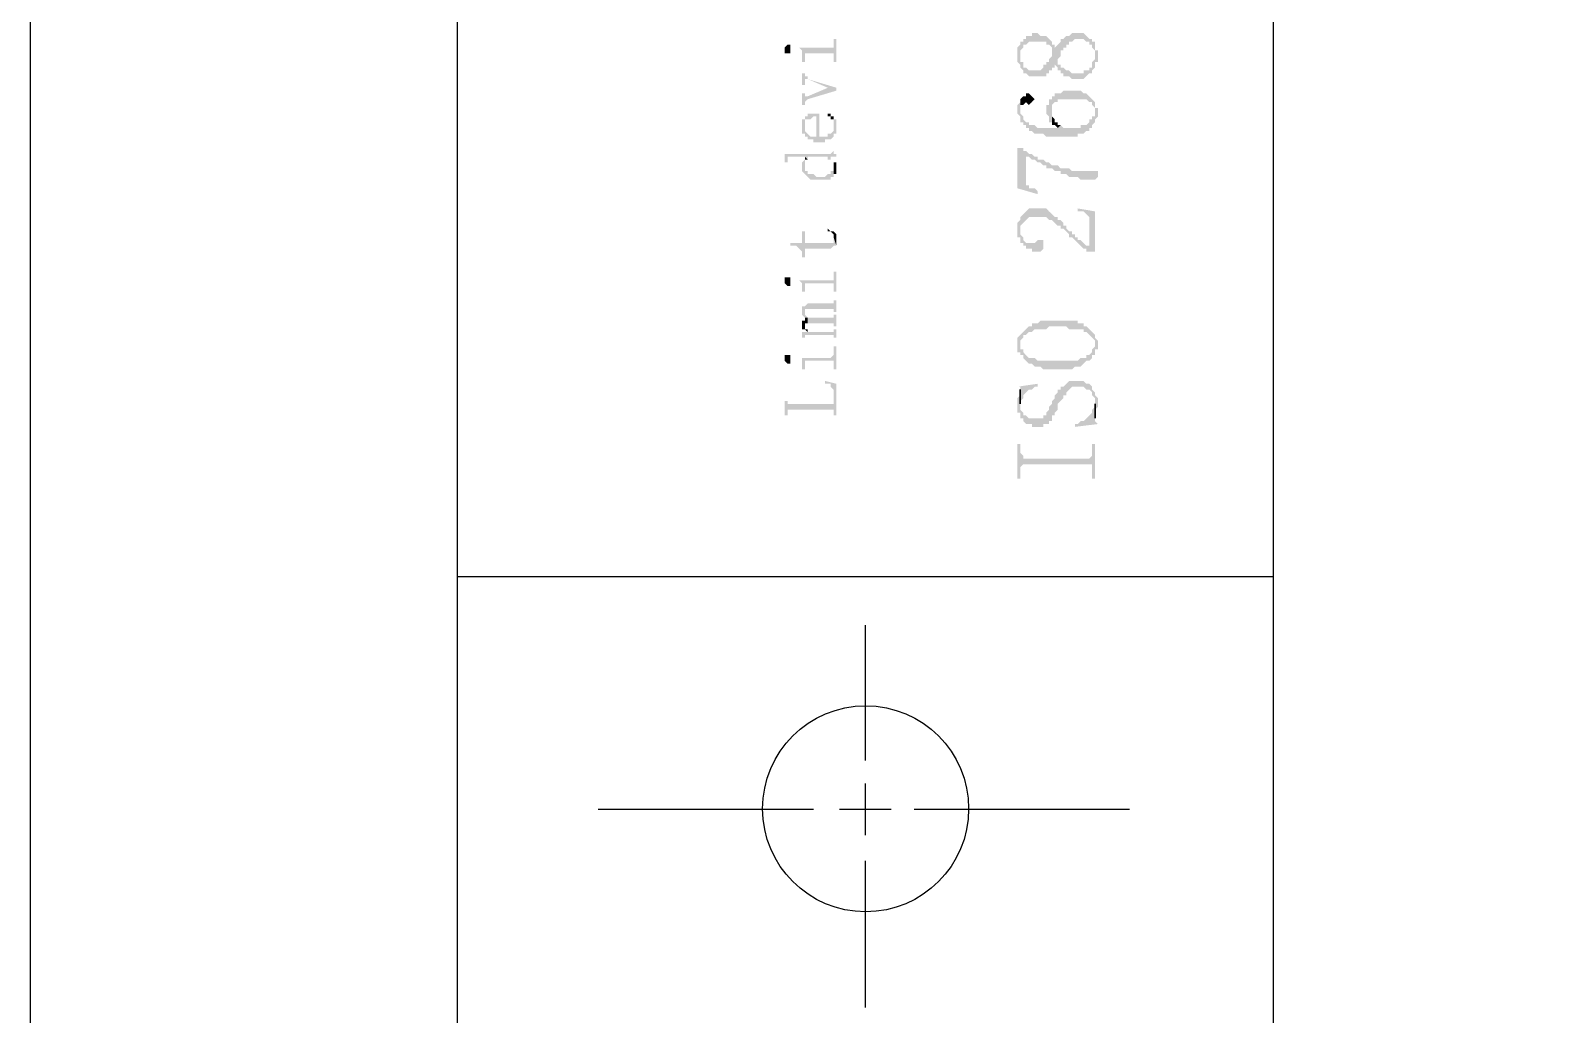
# Model space of a CAD drawing. Header units: inches. Extents: x 3613 to 8393, y -2205 to -794.
# Drawn here: x 4076.93 to 4100.69, y -2019.39 to -2003.93 of the extents above; entities that cross this region are included whole.
import ezdxf

# ---------------------------------------------------------------- set-up
doc = ezdxf.new("R2010")
doc.units = ezdxf.units.IN
doc.header["$MEASUREMENT"] = 0

msp = doc.modelspace()

# ---------------------------------------------------------------- hatches: boundary and pattern name
at = {"transparency": 33554559}
for points in [[(4092.434, -2004.34), (4092.434, -2004.431), (4092.479, -2004.476), (4092.479, -2004.521), (4092.479, -2004.521), (4092.524, -2004.566), (4092.524, -2004.611), (4092.569, -2004.611), (4092.614, -2004.656), (4092.885, -2004.656), (4092.885, -2004.611), (4092.93, -2004.611), (4092.93, -2004.566), (4092.976, -2004.566), (4092.976, -2004.521), (4093.021, -2004.521), (4093.021, -2004.476), (4093.021, -2004.476), (4093.066, -2004.521), (4093.066, -2004.386), (4093.066, -2004.386), (4093.111, -2004.34), (4093.111, -2004.25), (4093.156, -2004.25), (4093.156, -2004.205), (4093.201, -2004.205), (4093.201, -2004.16), (4093.246, -2004.16), (4093.246, -2004.115), (4093.291, -2004.115), (4093.337, -2004.07), (4093.472, -2004.07), (4093.517, -2004.115), (4093.562, -2004.115), (4093.562, -2004.16), (4093.607, -2004.16), (4093.607, -2004.205), (4093.607, -2004.205), (4093.652, -2004.25), (4093.652, -2004.521), (4093.652, -2004.431), (4093.698, -2004.431), (4093.698, -2004.25), (4093.652, -2004.25), (4093.652, -2004.115), (4093.607, -2004.115), (4093.607, -2004.07), (4093.562, -2004.07), (4093.517, -2004.024), (4093.517, -2004.024), (4093.472, -2003.979), (4093.291, -2003.979), (4093.246, -2004.024), (4093.201, -2004.024), (4093.156, -2004.07), (4093.111, -2004.07), (4093.111, -2004.115), (4093.066, -2004.16), (4093.066, -2004.16), (4093.021, -2004.205), (4093.021, -2004.16), (4092.976, -2004.25), (4092.976, -2004.295), (4092.976, -2004.34), (4092.93, -2004.386), (4092.93, -2004.431), (4092.885, -2004.431), (4092.885, -2004.476), (4092.84, -2004.476), (4092.84, -2004.521), (4092.795, -2004.566), (4092.614, -2004.566), (4092.569, -2004.521), (4092.524, -2004.521), (4092.524, -2004.431), (4092.479, -2004.431), (4092.479, -2004.16), (4092.479, -2004.16), (4092.434, -2004.205), (4092.434, -2004.295)], [(4092.479, -2004.16), (4092.479, -2004.34), (4092.479, -2004.25), (4092.524, -2004.205), (4092.524, -2004.16), (4092.569, -2004.16), (4092.614, -2004.115), (4092.885, -2004.115), (4092.885, -2004.16), (4092.93, -2004.16), (4092.976, -2004.205), (4092.976, -2004.25), (4092.976, -2004.25), (4093.021, -2004.16), (4092.976, -2004.16), (4092.976, -2004.115), (4092.93, -2004.07), (4092.93, -2004.07), (4092.885, -2004.024), (4092.795, -2004.024), (4092.75, -2003.979), (4092.66, -2003.979), (4092.66, -2004.024), (4092.569, -2004.024), (4092.569, -2004.07), (4092.524, -2004.07), (4092.524, -2004.115), (4092.479, -2004.115)], [(4088.778, -2004.25), (4088.778, -2004.295), (4088.868, -2004.295), (4088.868, -2004.25), (4088.868, -2004.205), (4088.868, -2004.16), (4088.823, -2004.16), (4088.778, -2004.205), (4088.778, -2004.205)], [(4089.004, -2004.205), (4089.004, -2004.205), (4089.049, -2004.25), (4089.049, -2004.295), (4089.049, -2004.34), (4089.049, -2004.431), (4089.094, -2004.431), (4089.094, -2004.295), (4089.545, -2004.295), (4089.545, -2004.431), (4089.591, -2004.431), (4089.591, -2004.07), (4089.545, -2004.07), (4089.545, -2004.16), (4089.545, -2004.205), (4089.5, -2004.205)], [(4093.066, -2004.521), (4093.066, -2004.566), (4093.111, -2004.566), (4093.111, -2004.611), (4093.156, -2004.611), (4093.156, -2004.656), (4093.246, -2004.656), (4093.291, -2004.701), (4093.472, -2004.701), (4093.517, -2004.656), (4093.517, -2004.656), (4093.562, -2004.611), (4093.607, -2004.611), (4093.607, -2004.566), (4093.607, -2004.566), (4093.652, -2004.521), (4093.652, -2004.34), (4093.652, -2004.386), (4093.652, -2004.386), (4093.607, -2004.431), (4093.607, -2004.521), (4093.562, -2004.521), (4093.562, -2004.566), (4093.472, -2004.566), (4093.472, -2004.611), (4093.291, -2004.611), (4093.246, -2004.566), (4093.201, -2004.566), (4093.156, -2004.521), (4093.111, -2004.521), (4093.111, -2004.476), (4093.066, -2004.476), (4093.066, -2004.431)], [(4089.049, -2004.611), (4089.049, -2004.792), (4089.094, -2004.792), (4089.094, -2004.747), (4089.094, -2004.701), (4089.139, -2004.701), (4089.455, -2004.837), (4089.455, -2004.837), (4089.591, -2004.882), (4089.591, -2004.837), (4089.139, -2004.701), (4089.139, -2004.656), (4089.094, -2004.656), (4089.094, -2004.611), (4089.094, -2004.611)], [(4089.049, -2004.927), (4089.049, -2005.108), (4089.094, -2005.108), (4089.094, -2005.063), (4089.094, -2005.063), (4089.139, -2005.017), (4089.591, -2004.882), (4089.455, -2004.837), (4089.139, -2004.972), (4089.094, -2004.972), (4089.094, -2004.927), (4089.094, -2004.927)], [(4092.479, -2005.017), (4092.479, -2005.198), (4092.479, -2005.108), (4092.524, -2005.108), (4092.569, -2005.063), (4092.569, -2005.063), (4092.614, -2005.108), (4092.614, -2005.108), (4092.66, -2005.063), (4092.66, -2005.063), (4092.705, -2005.017), (4092.66, -2004.972), (4092.66, -2004.972), (4092.614, -2004.927), (4092.569, -2004.927), (4092.569, -2004.972), (4092.524, -2004.972)], [(4092.885, -2005.198), (4092.885, -2005.243), (4092.885, -2005.243), (4092.93, -2005.288), (4092.93, -2005.378), (4092.976, -2005.378), (4092.976, -2005.153), (4092.976, -2005.108), (4093.021, -2005.063), (4093.066, -2005.063), (4093.066, -2005.017), (4093.517, -2005.017), (4093.562, -2005.063), (4093.607, -2005.063), (4093.607, -2005.108), (4093.652, -2005.153), (4093.652, -2005.198), (4093.652, -2005.378), (4093.652, -2005.333), (4093.698, -2005.288), (4093.698, -2005.243), (4093.698, -2005.153), (4093.652, -2005.153), (4093.652, -2005.063), (4093.607, -2005.017), (4093.607, -2005.017), (4093.562, -2004.972), (4093.562, -2004.972), (4093.517, -2004.927), (4093.472, -2004.927), (4093.427, -2004.882), (4093.156, -2004.882), (4093.111, -2004.927), (4093.021, -2004.927), (4093.021, -2004.972), (4092.976, -2004.972), (4092.976, -2005.017), (4092.93, -2005.017), (4092.93, -2005.108), (4092.885, -2005.108), (4092.885, -2005.153)], [(4092.434, -2005.153), (4092.434, -2005.243), (4092.434, -2005.243), (4092.479, -2005.288), (4092.479, -2005.378), (4092.524, -2005.378), (4092.524, -2005.424), (4092.569, -2005.424), (4092.569, -2005.469), (4092.614, -2005.469), (4092.614, -2005.514), (4092.66, -2005.514), (4092.705, -2005.559), (4092.84, -2005.559), (4092.885, -2005.604), (4093.382, -2005.604), (4093.382, -2005.559), (4093.472, -2005.559), (4093.517, -2005.514), (4093.562, -2005.514), (4093.562, -2005.469), (4093.607, -2005.469), (4093.607, -2005.424), (4093.652, -2005.378), (4093.652, -2005.198), (4093.652, -2005.288), (4093.607, -2005.288), (4093.607, -2005.333), (4093.562, -2005.333), (4093.562, -2005.378), (4093.517, -2005.424), (4093.427, -2005.424), (4093.427, -2005.469), (4093.156, -2005.469), (4093.111, -2005.424), (4093.066, -2005.469), (4092.75, -2005.469), (4092.705, -2005.424), (4092.614, -2005.424), (4092.614, -2005.378), (4092.569, -2005.378), (4092.524, -2005.333), (4092.524, -2005.288), (4092.479, -2005.243), (4092.479, -2005.198), (4092.479, -2005.017), (4092.479, -2005.063), (4092.434, -2005.108), (4092.434, -2005.108)], [(4092.976, -2005.378), (4092.976, -2005.424), (4093.021, -2005.424), (4093.066, -2005.469), (4093.066, -2005.469), (4093.111, -2005.424), (4093.066, -2005.424), (4093.066, -2005.378), (4093.021, -2005.378), (4093.021, -2005.333), (4093.021, -2005.333), (4092.976, -2005.288), (4092.976, -2005.198)], [(4089.049, -2005.333), (4089.094, -2005.424), (4089.094, -2005.378), (4089.094, -2005.333), (4089.184, -2005.333), (4089.23, -2005.288), (4089.275, -2005.288), (4089.275, -2005.694), (4089.41, -2005.694), (4089.41, -2005.649), (4089.5, -2005.649), (4089.545, -2005.604), (4089.545, -2005.559), (4089.591, -2005.559), (4089.591, -2005.514), (4089.591, -2005.469), (4089.591, -2005.424), (4089.591, -2005.378), (4089.591, -2005.333), (4089.545, -2005.333), (4089.545, -2005.424), (4089.545, -2005.469), (4089.545, -2005.514), (4089.545, -2005.514), (4089.5, -2005.559), (4089.455, -2005.559), (4089.455, -2005.604), (4089.32, -2005.604), (4089.32, -2005.243), (4089.139, -2005.243), (4089.139, -2005.288), (4089.094, -2005.288), (4089.094, -2005.333), (4089.094, -2005.333)], [(4089.049, -2005.469), (4089.049, -2005.514), (4089.049, -2005.559), (4089.094, -2005.559), (4089.094, -2005.604), (4089.139, -2005.604), (4089.139, -2005.649), (4089.23, -2005.649), (4089.23, -2005.694), (4089.275, -2005.694), (4089.275, -2005.604), (4089.184, -2005.604), (4089.139, -2005.559), (4089.139, -2005.559), (4089.094, -2005.514), (4089.094, -2005.424), (4089.049, -2005.333), (4089.049, -2005.378), (4089.049, -2005.424)], [(4089.455, -2005.243), (4089.455, -2005.288), (4089.5, -2005.288), (4089.5, -2005.333), (4089.545, -2005.333), (4089.545, -2005.378), (4089.545, -2005.424), (4089.545, -2005.288), (4089.5, -2005.288), (4089.5, -2005.243)], [(4088.733, -2005.875), (4088.778, -2005.875), (4088.778, -2005.92), (4088.778, -2006.01), (4088.823, -2006.01), (4088.823, -2005.965), (4088.823, -2005.92), (4089.094, -2005.92), (4089.139, -2005.965), (4089.139, -2005.92), (4089.455, -2005.92), (4089.455, -2005.965), (4089.5, -2005.965), (4089.5, -2005.92), (4089.591, -2005.92), (4089.591, -2005.875), (4089.545, -2005.875), (4089.545, -2005.83), (4089.545, -2005.785), (4089.545, -2005.83), (4089.545, -2005.83), (4089.5, -2005.875), (4089.5, -2005.875)], [(4089.094, -2005.965), (4089.094, -2006.055), (4089.094, -2006.01), (4089.094, -2005.965), (4089.139, -2005.965), (4089.094, -2005.92)], [(4089.5, -2005.965), (4089.545, -2005.965), (4089.545, -2006.01), (4089.545, -2006.055), (4089.545, -2006.191), (4089.591, -2006.191), (4089.591, -2006.146), (4089.591, -2006.101), (4089.591, -2006.055), (4089.591, -2006.01), (4089.545, -2006.01), (4089.545, -2005.965), (4089.5, -2005.965), (4089.5, -2005.92)], [(4092.434, -2005.785), (4092.434, -2006.416), (4092.75, -2006.507), (4092.75, -2006.462), (4092.75, -2006.462), (4092.705, -2006.416), (4092.614, -2006.416), (4092.614, -2006.371), (4092.569, -2006.371), (4092.569, -2005.92), (4092.524, -2005.83), (4092.524, -2005.785)], [(4092.524, -2005.83), (4092.569, -2005.92), (4092.614, -2005.92), (4092.66, -2005.965), (4092.705, -2005.965), (4092.75, -2006.01), (4092.795, -2006.01), (4092.84, -2006.055), (4092.885, -2006.055), (4092.885, -2006.101), (4092.976, -2006.101), (4093.021, -2006.146), (4093.111, -2006.146), (4093.111, -2006.191), (4093.201, -2006.191), (4093.246, -2006.236), (4093.382, -2006.236), (4093.427, -2006.281), (4093.652, -2006.281), (4093.698, -2006.236), (4093.698, -2006.146), (4093.291, -2006.146), (4093.246, -2006.101), (4093.111, -2006.101), (4093.066, -2006.055), (4092.976, -2006.055), (4092.93, -2006.01), (4092.885, -2006.01), (4092.84, -2005.965), (4092.75, -2005.965), (4092.75, -2005.92), (4092.705, -2005.92), (4092.66, -2005.875), (4092.614, -2005.875), (4092.569, -2005.83)], [(4089.049, -2006.055), (4089.049, -2006.101), (4089.049, -2006.146), (4089.049, -2006.146), (4089.094, -2006.191), (4089.094, -2006.191), (4089.139, -2006.236), (4089.139, -2006.236), (4089.184, -2006.281), (4089.5, -2006.281), (4089.5, -2006.236), (4089.545, -2006.236), (4089.545, -2006.055), (4089.545, -2006.101), (4089.545, -2006.146), (4089.5, -2006.146), (4089.5, -2006.191), (4089.455, -2006.191), (4089.41, -2006.236), (4089.275, -2006.236), (4089.23, -2006.191), (4089.139, -2006.191), (4089.139, -2006.146), (4089.094, -2006.146), (4089.094, -2006.101), (4089.094, -2005.965), (4089.049, -2006.01)], [(4092.434, -2007.048), (4092.434, -2007.184), (4092.479, -2007.184), (4092.479, -2007.229), (4092.479, -2007.048), (4092.479, -2007.003), (4092.524, -2006.958), (4092.524, -2006.958), (4092.569, -2006.913), (4092.569, -2006.913), (4092.614, -2006.868), (4092.885, -2006.868), (4092.93, -2006.913), (4092.976, -2006.913), (4093.021, -2006.958), (4093.021, -2006.958), (4093.066, -2007.003), (4093.111, -2007.003), (4093.111, -2007.048), (4093.156, -2007.048), (4093.201, -2007.093), (4093.201, -2007.093), (4093.246, -2007.139), (4093.246, -2007.184), (4093.291, -2007.184), (4093.337, -2007.229), (4093.337, -2007.229), (4093.382, -2007.274), (4093.382, -2007.274), (4093.427, -2007.319), (4093.427, -2007.319), (4093.472, -2007.364), (4093.517, -2007.364), (4093.517, -2007.409), (4093.562, -2007.409), (4093.562, -2007.319), (4093.517, -2007.319), (4093.472, -2007.274), (4093.427, -2007.229), (4093.382, -2007.229), (4093.382, -2007.184), (4093.337, -2007.184), (4093.337, -2007.139), (4093.291, -2007.139), (4093.291, -2007.093), (4093.246, -2007.093), (4093.201, -2007.048), (4093.201, -2007.003), (4093.156, -2007.003), (4093.156, -2006.958), (4093.111, -2006.913), (4093.066, -2006.913), (4093.066, -2006.868), (4093.021, -2006.868), (4092.976, -2006.823), (4092.976, -2006.823), (4092.93, -2006.778), (4092.93, -2006.778), (4092.885, -2006.732), (4092.614, -2006.732), (4092.569, -2006.778), (4092.569, -2006.778), (4092.524, -2006.823), (4092.524, -2006.823), (4092.479, -2006.868), (4092.479, -2006.913), (4092.434, -2006.958), (4092.434, -2007.003), (4092.434, -2007.003)], [(4093.382, -2006.732), (4093.382, -2006.778), (4093.472, -2006.778), (4093.517, -2006.823), (4093.517, -2006.823), (4093.562, -2006.868), (4093.562, -2007.409), (4093.652, -2007.409), (4093.652, -2006.778)], [(4088.868, -2007.274), (4088.868, -2007.319), (4088.959, -2007.319), (4089.004, -2007.364), (4089.004, -2007.364), (4089.049, -2007.409), (4089.049, -2007.455), (4089.049, -2007.5), (4089.094, -2007.5), (4089.094, -2007.364), (4089.5, -2007.364), (4089.545, -2007.319), (4089.591, -2007.319), (4089.545, -2007.184), (4089.545, -2007.229), (4089.545, -2007.274), (4089.094, -2007.274), (4089.094, -2007.093), (4089.049, -2007.093), (4089.049, -2007.274)], [(4089.455, -2007.093), (4089.5, -2007.093), (4089.545, -2007.139), (4089.545, -2007.184), (4089.545, -2007.184), (4089.591, -2007.319), (4089.591, -2007.274), (4089.591, -2007.229), (4089.591, -2007.184), (4089.591, -2007.139), (4089.591, -2007.139), (4089.545, -2007.093), (4089.5, -2007.093), (4089.455, -2007.048), (4089.455, -2007.048)], [(4092.479, -2007.229), (4092.479, -2007.274), (4092.524, -2007.274), (4092.524, -2007.319), (4092.569, -2007.319), (4092.569, -2007.364), (4092.66, -2007.364), (4092.66, -2007.409), (4092.795, -2007.409), (4092.84, -2007.364), (4092.84, -2007.274), (4092.84, -2007.229), (4092.75, -2007.229), (4092.705, -2007.274), (4092.569, -2007.274), (4092.524, -2007.229), (4092.524, -2007.184), (4092.479, -2007.139), (4092.479, -2007.093)], [(4088.778, -2007.861), (4088.778, -2007.906), (4088.778, -2007.906), (4088.823, -2007.951), (4088.868, -2007.951), (4088.868, -2007.906), (4088.868, -2007.861), (4088.868, -2007.816), (4088.778, -2007.816)], [(4089.004, -2007.861), (4089.004, -2007.861), (4089.049, -2007.906), (4089.049, -2007.951), (4089.049, -2007.996), (4089.049, -2008.041), (4089.094, -2008.041), (4089.094, -2007.951), (4089.094, -2007.906), (4089.545, -2007.906), (4089.545, -2007.951), (4089.545, -2008.041), (4089.591, -2008.041), (4089.591, -2007.725), (4089.545, -2007.725), (4089.545, -2007.816), (4089.545, -2007.861), (4089.5, -2007.861)], [(4089.049, -2008.357), (4089.049, -2008.402), (4089.049, -2008.402), (4089.094, -2008.447), (4089.139, -2008.447), (4089.139, -2008.538), (4089.545, -2008.538), (4089.545, -2008.583), (4089.591, -2008.583), (4089.591, -2008.402), (4089.545, -2008.402), (4089.545, -2008.447), (4089.139, -2008.447), (4089.094, -2008.402), (4089.094, -2008.357), (4089.094, -2008.267), (4089.049, -2008.267), (4089.049, -2008.312)], [(4089.094, -2008.267), (4089.094, -2008.357), (4089.094, -2008.312), (4089.545, -2008.312), (4089.545, -2008.357), (4089.591, -2008.357), (4089.591, -2008.177), (4089.545, -2008.177), (4089.545, -2008.222), (4089.139, -2008.222)], [(4089.049, -2008.538), (4089.049, -2008.583), (4089.049, -2008.628), (4089.094, -2008.628), (4089.094, -2008.538), (4089.139, -2008.538), (4089.139, -2008.447), (4089.094, -2008.447), (4089.094, -2008.493), (4089.049, -2008.493)], [(4092.479, -2008.718), (4092.479, -2008.854), (4092.479, -2008.808), (4092.479, -2008.808), (4092.524, -2008.763), (4092.524, -2008.718), (4092.569, -2008.718), (4092.614, -2008.673), (4092.66, -2008.673), (4092.705, -2008.628), (4092.885, -2008.628), (4092.93, -2008.583), (4093.201, -2008.583), (4093.246, -2008.628), (4093.472, -2008.628), (4093.472, -2008.673), (4093.517, -2008.673), (4093.562, -2008.718), (4093.562, -2008.718), (4093.607, -2008.763), (4093.607, -2008.763), (4093.652, -2008.808), (4093.652, -2008.854), (4093.652, -2008.718), (4093.607, -2008.673), (4093.607, -2008.673), (4093.562, -2008.628), (4093.562, -2008.628), (4093.517, -2008.583), (4093.472, -2008.583), (4093.472, -2008.538), (4093.382, -2008.538), (4093.382, -2008.493), (4092.795, -2008.493), (4092.75, -2008.538), (4092.66, -2008.538), (4092.66, -2008.583), (4092.614, -2008.583), (4092.569, -2008.628), (4092.569, -2008.628), (4092.524, -2008.673), (4092.524, -2008.673)], [(4089.049, -2008.673), (4089.049, -2008.718), (4089.049, -2008.763), (4089.094, -2008.763), (4089.094, -2008.718), (4089.545, -2008.718), (4089.545, -2008.763), (4089.591, -2008.763), (4089.591, -2008.628), (4089.545, -2008.628), (4089.545, -2008.673), (4089.139, -2008.673), (4089.139, -2008.628), (4089.139, -2008.673)], [(4089.094, -2008.628), (4089.094, -2008.628), (4089.139, -2008.673), (4089.139, -2008.628), (4089.094, -2008.628), (4089.094, -2008.583), (4089.094, -2008.583)], [(4092.434, -2008.854), (4092.434, -2008.989), (4092.479, -2008.989), (4092.479, -2009.034), (4092.524, -2009.034), (4092.524, -2009.079), (4092.569, -2009.124), (4092.569, -2009.124), (4092.614, -2009.17), (4092.66, -2009.17), (4092.705, -2009.215), (4092.795, -2009.215), (4092.84, -2009.26), (4093.291, -2009.26), (4093.337, -2009.215), (4093.427, -2009.215), (4093.472, -2009.17), (4093.472, -2009.17), (4093.517, -2009.124), (4093.562, -2009.124), (4093.607, -2009.079), (4093.607, -2009.034), (4093.652, -2009.034), (4093.652, -2008.944), (4093.698, -2008.944), (4093.698, -2008.854), (4093.698, -2008.808), (4093.652, -2008.763), (4093.652, -2008.718), (4093.652, -2008.854), (4093.652, -2008.899), (4093.607, -2008.944), (4093.607, -2008.989), (4093.562, -2009.034), (4093.517, -2009.034), (4093.517, -2009.079), (4093.427, -2009.079), (4093.382, -2009.124), (4092.75, -2009.124), (4092.705, -2009.079), (4092.614, -2009.079), (4092.569, -2009.034), (4092.569, -2009.034), (4092.524, -2008.989), (4092.524, -2008.944), (4092.479, -2008.944), (4092.479, -2008.718), (4092.479, -2008.718), (4092.434, -2008.763)], [(4088.778, -2009.079), (4088.778, -2009.124), (4088.778, -2009.124), (4088.823, -2009.17), (4088.868, -2009.17), (4088.868, -2009.124), (4088.868, -2009.079), (4088.868, -2009.034), (4088.778, -2009.034)], [(4089.004, -2009.079), (4089.049, -2009.079), (4089.049, -2009.124), (4089.049, -2009.17), (4089.049, -2009.215), (4089.049, -2009.26), (4089.094, -2009.26), (4089.094, -2009.17), (4089.094, -2009.124), (4089.545, -2009.124), (4089.545, -2009.26), (4089.591, -2009.26), (4089.591, -2008.899), (4089.545, -2008.899), (4089.545, -2009.034), (4089.545, -2009.034), (4089.5, -2009.079)], [(4089.41, -2009.44), (4089.41, -2009.485), (4089.5, -2009.485), (4089.5, -2009.531), (4089.5, -2009.531), (4089.545, -2009.576), (4089.545, -2009.982), (4089.591, -2009.982), (4089.591, -2009.485)], [(4092.434, -2009.801), (4092.434, -2009.937), (4092.479, -2009.937), (4092.479, -2010.027), (4092.524, -2010.027), (4092.524, -2010.072), (4092.524, -2010.072), (4092.569, -2010.117), (4092.66, -2010.117), (4092.66, -2010.162), (4092.84, -2010.162), (4092.84, -2010.117), (4092.93, -2010.117), (4092.93, -2010.072), (4092.976, -2010.072), (4092.976, -2009.982), (4093.021, -2009.982), (4093.021, -2009.937), (4093.066, -2009.892), (4093.066, -2009.801), (4093.111, -2009.756), (4093.111, -2009.756), (4093.156, -2009.711), (4093.156, -2009.666), (4093.201, -2009.666), (4093.201, -2009.621), (4093.201, -2009.621), (4093.246, -2009.576), (4093.246, -2009.576), (4093.291, -2009.531), (4093.472, -2009.531), (4093.517, -2009.576), (4093.562, -2009.576), (4093.607, -2009.621), (4093.607, -2009.666), (4093.652, -2009.711), (4093.652, -2009.937), (4093.652, -2009.892), (4093.698, -2009.847), (4093.698, -2009.801), (4093.698, -2009.711), (4093.652, -2009.666), (4093.652, -2009.621), (4093.652, -2009.621), (4093.607, -2009.576), (4093.607, -2009.531), (4093.607, -2009.531), (4093.562, -2009.485), (4093.517, -2009.485), (4093.472, -2009.44), (4093.246, -2009.44), (4093.201, -2009.485), (4093.201, -2009.485), (4093.156, -2009.531), (4093.111, -2009.531), (4093.111, -2009.576), (4093.066, -2009.576), (4093.066, -2009.621), (4093.021, -2009.666), (4093.021, -2009.711), (4092.976, -2009.756), (4092.976, -2009.801), (4092.93, -2009.847), (4092.93, -2009.892), (4092.885, -2009.937), (4092.885, -2009.982), (4092.84, -2009.982), (4092.84, -2010.027), (4092.614, -2010.027), (4092.569, -2009.982), (4092.524, -2009.982), (4092.524, -2009.937), (4092.524, -2009.937), (4092.479, -2009.892), (4092.479, -2009.621), (4092.479, -2009.666), (4092.434, -2009.711), (4092.434, -2009.756), (4092.434, -2009.756)], [(4092.434, -2009.531), (4092.479, -2009.531), (4092.479, -2009.756), (4092.524, -2009.711), (4092.524, -2009.666), (4092.524, -2009.666), (4092.569, -2009.621), (4092.569, -2009.621), (4092.614, -2009.576), (4092.66, -2009.576), (4092.705, -2009.531), (4092.75, -2009.531), (4092.75, -2009.485)], [(4088.778, -2009.756), (4088.778, -2009.982), (4088.823, -2009.982), (4088.823, -2009.937), (4088.823, -2009.892), (4089.545, -2009.892), (4089.545, -2009.937), (4089.545, -2009.756), (4089.545, -2009.801), (4088.823, -2009.801), (4088.823, -2009.756), (4088.823, -2009.756)], [(4093.337, -2010.117), (4093.337, -2010.162), (4093.698, -2010.117), (4093.652, -2010.072), (4093.652, -2010.027), (4093.652, -2009.847), (4093.607, -2009.892), (4093.607, -2009.937), (4093.607, -2009.937), (4093.562, -2009.982), (4093.562, -2009.982), (4093.517, -2010.027), (4093.517, -2010.027), (4093.472, -2010.072), (4093.427, -2010.072), (4093.382, -2010.117)], [(4092.434, -2010.433), (4092.434, -2010.975), (4092.479, -2010.975), (4092.479, -2010.794), (4092.524, -2010.749), (4093.607, -2010.749), (4093.607, -2010.975), (4093.652, -2010.975), (4093.652, -2010.433), (4093.607, -2010.433), (4093.607, -2010.569), (4093.607, -2010.614), (4093.607, -2010.614), (4093.562, -2010.659), (4092.524, -2010.659), (4092.524, -2010.614), (4092.524, -2010.614), (4092.479, -2010.569), (4092.479, -2010.433)]]:
    msp.add_hatch(color=256, dxfattribs=at).paths.add_polyline_path(points)

# ---------------------------------------------------------------- linework, layer by layer
msp.add_line((4083.633, -1913.772), (4083.633, -2200.513))
for points in [[(4496.927, -2204.772), (4496.927, -1907.772), (4076.927, -1907.772), (4076.927, -2204.772)], [(4092.479, -2009.621), (4092.479, -2009.801), (4092.479, -2009.756), (4092.479, -2009.576), (4092.479, -2009.576)], [(4093.652, -2009.847), (4093.652, -2010.027), (4093.652, -2009.801), (4093.652, -2009.801)]]:
    msp.add_lwpolyline(points, close=True)
for points in [[(4096.451, -1913.772), (4096.451, -2200.513)], [(4083.633, -2012.509), (4096.451, -2012.509)], [(4090.042, -2013.277), (4090.042, -2015.398)], [(4090.042, -2015.759), (4090.042, -2016.571)], [(4085.845, -2016.165), (4089.23, -2016.165)], [(4089.636, -2016.165), (4090.448, -2016.165)], [(4090.809, -2016.165), (4094.194, -2016.165)], [(4090.042, -2016.977), (4090.042, -2019.279)]]:
    msp.add_lwpolyline(points)
msp.add_circle((4090.049, -2016.158), 1.618)

doc.saveas('drawing.dxf')
